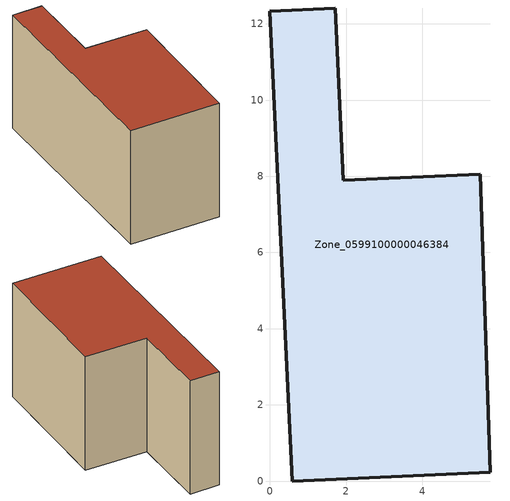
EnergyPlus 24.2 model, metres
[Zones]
Zone_0599100000046384
 floor ground (C_G): 0.59,0 0,12.34 1.72,12.42 1.93,7.89 5.52,8.05 5.78,0.24 z0
 wall outside (C_F): 1.93,7.89 1.72,12.42 0,12.34 0.59,0 5.78,0.24 5.52,8.05 1.93,7.89 z0:6.94
 roof outside (C_R): 5.78,0.24 5.52,8.05 1.93,7.89 1.72,12.42 0,12.34 0.59,0 z6.94
[BUILDING]
Pand.0599100000046384: North Axis=0; Terrain=City; Loads Convergence Tolerance Value=0.04; Temperature Convergence Tolerance Value=0.4; Solar Distribution=FullExterior; Maximum Number of Warmup Days=25; Minimum Number of Warmup Days=1
[Site:Location]
Rotterdam.The.Hague.AP_ZH_NLD Design_Conditions: Latitude=51.96; Longitude=4.45; Time Zone=1; Elevation=-4.5
[SITE:GROUNDTEMPERATURE:BUILDINGSURFACE]
18, 18, 18, 18, 18, 18, 18, 18, 18, 18, 18, 18
[MATERIAL] Thermal Absorptance=0.9; Solar Absorptance=0.7; Visible Absorptance=0.7
Name | Roughness | Thickness | Conductivity | Density | Specific Heat
G.TI.1946 | MediumSmooth | 0.15 | 1 | 540 | 1210
F.TI.1946 | Rough | 0.3 | 0.857143 | 1920 | 840
R.TI.1946 | MediumRough | 0.2 | 0.1 | 1500 | 1000
[CONSTRUCTION]
C_G: G.TI.1946
C_F: F.TI.1946
C_R: R.TI.1946
[ZONE]
Zone_0599100000046384: Type=1; Multiplier=1; Ceiling Height=Autocalculate; Volume=Autocalculate; Floor Area=autocalculate; Part of Total Floor Area=Yes
[ZONEINFILTRATION:DESIGNFLOWRATE]
Infil_Zone_0599100000046384: Zone or ZoneList or Space or SpaceList=Zone_0599100000046384; Schedule=AlwaysOn; Design Flow Rate Calculation Method=Flow/Area; Flow Rate per Floor Area=0.003; Constant Term Coefficient=1; Temperature Term Coefficient=0; Velocity Term Coefficient=0; Velocity Squared Term Coefficient=0
[HVACTEMPLATE:ZONE:IDEALLOADSAIRSYSTEM]
Zone_0599100000046384: Maximum Heating Supply Air Temperature=50; Minimum Cooling Supply Air Temperature=13; Maximum Heating Supply Air Humidity Ratio=0.0156; Minimum Cooling Supply Air Humidity Ratio=0.0077; Heating Limit=NoLimit; Cooling Limit=NoLimit; Dehumidification Control Type=ConstantSensibleHeatRatio; Cooling Sensible Heat Ratio=0.7; Dehumidification Setpoint=60; Humidification Control Type=None; Humidification Setpoint=30; Outdoor Air Method=None; Outdoor Air Flow Rate per Person=0.00944; Outdoor Air Flow Rate per Zone Floor Area=0; Outdoor Air Flow Rate per Zone=0; Demand Controlled Ventilation Type=None; Outdoor Air Economizer Type=NoEconomizer; Heat Recovery Type=None; Sensible Heat Recovery Effectiveness=0.7; Latent Heat Recovery Effectiveness=0.65
[ZONECONTROL:THERMOSTAT]
ThermostatControl_Zone_0599100000046384: Zone or ZoneList=Zone_0599100000046384; Control Type Schedule=DualSetpointControlType; Control 1=Thermostat_Zone_0599100000046384; Temperature Difference Between Cutout And Setpoint=0
[THERMOSTATSETPOINT:DUALSETPOINT]
Thermostat_Zone_0599100000046384: Heating Setpoint Temperature Schedule=HeatingSetpoint_Zone_0599100000046384; Cooling Setpoint Temperature Schedule=CoolingSetpoint_Zone_0599100000046384
[SCHEDULE:COMPACT]
HeatingSetpoint_Zone_0599100000046384: Through: 12/31, For: AllDays, Until: 24:00, 21
CoolingSetpoint_Zone_0599100000046384: Through: 12/31, For: AllDays, Until: 24:00, 24
DualSetpointControlType: Through: 12/31, For: AllDays, Until: 24:00, 4
AlwaysOn: Through: 12/31, For: AllDays, Until: 24:00, 1
